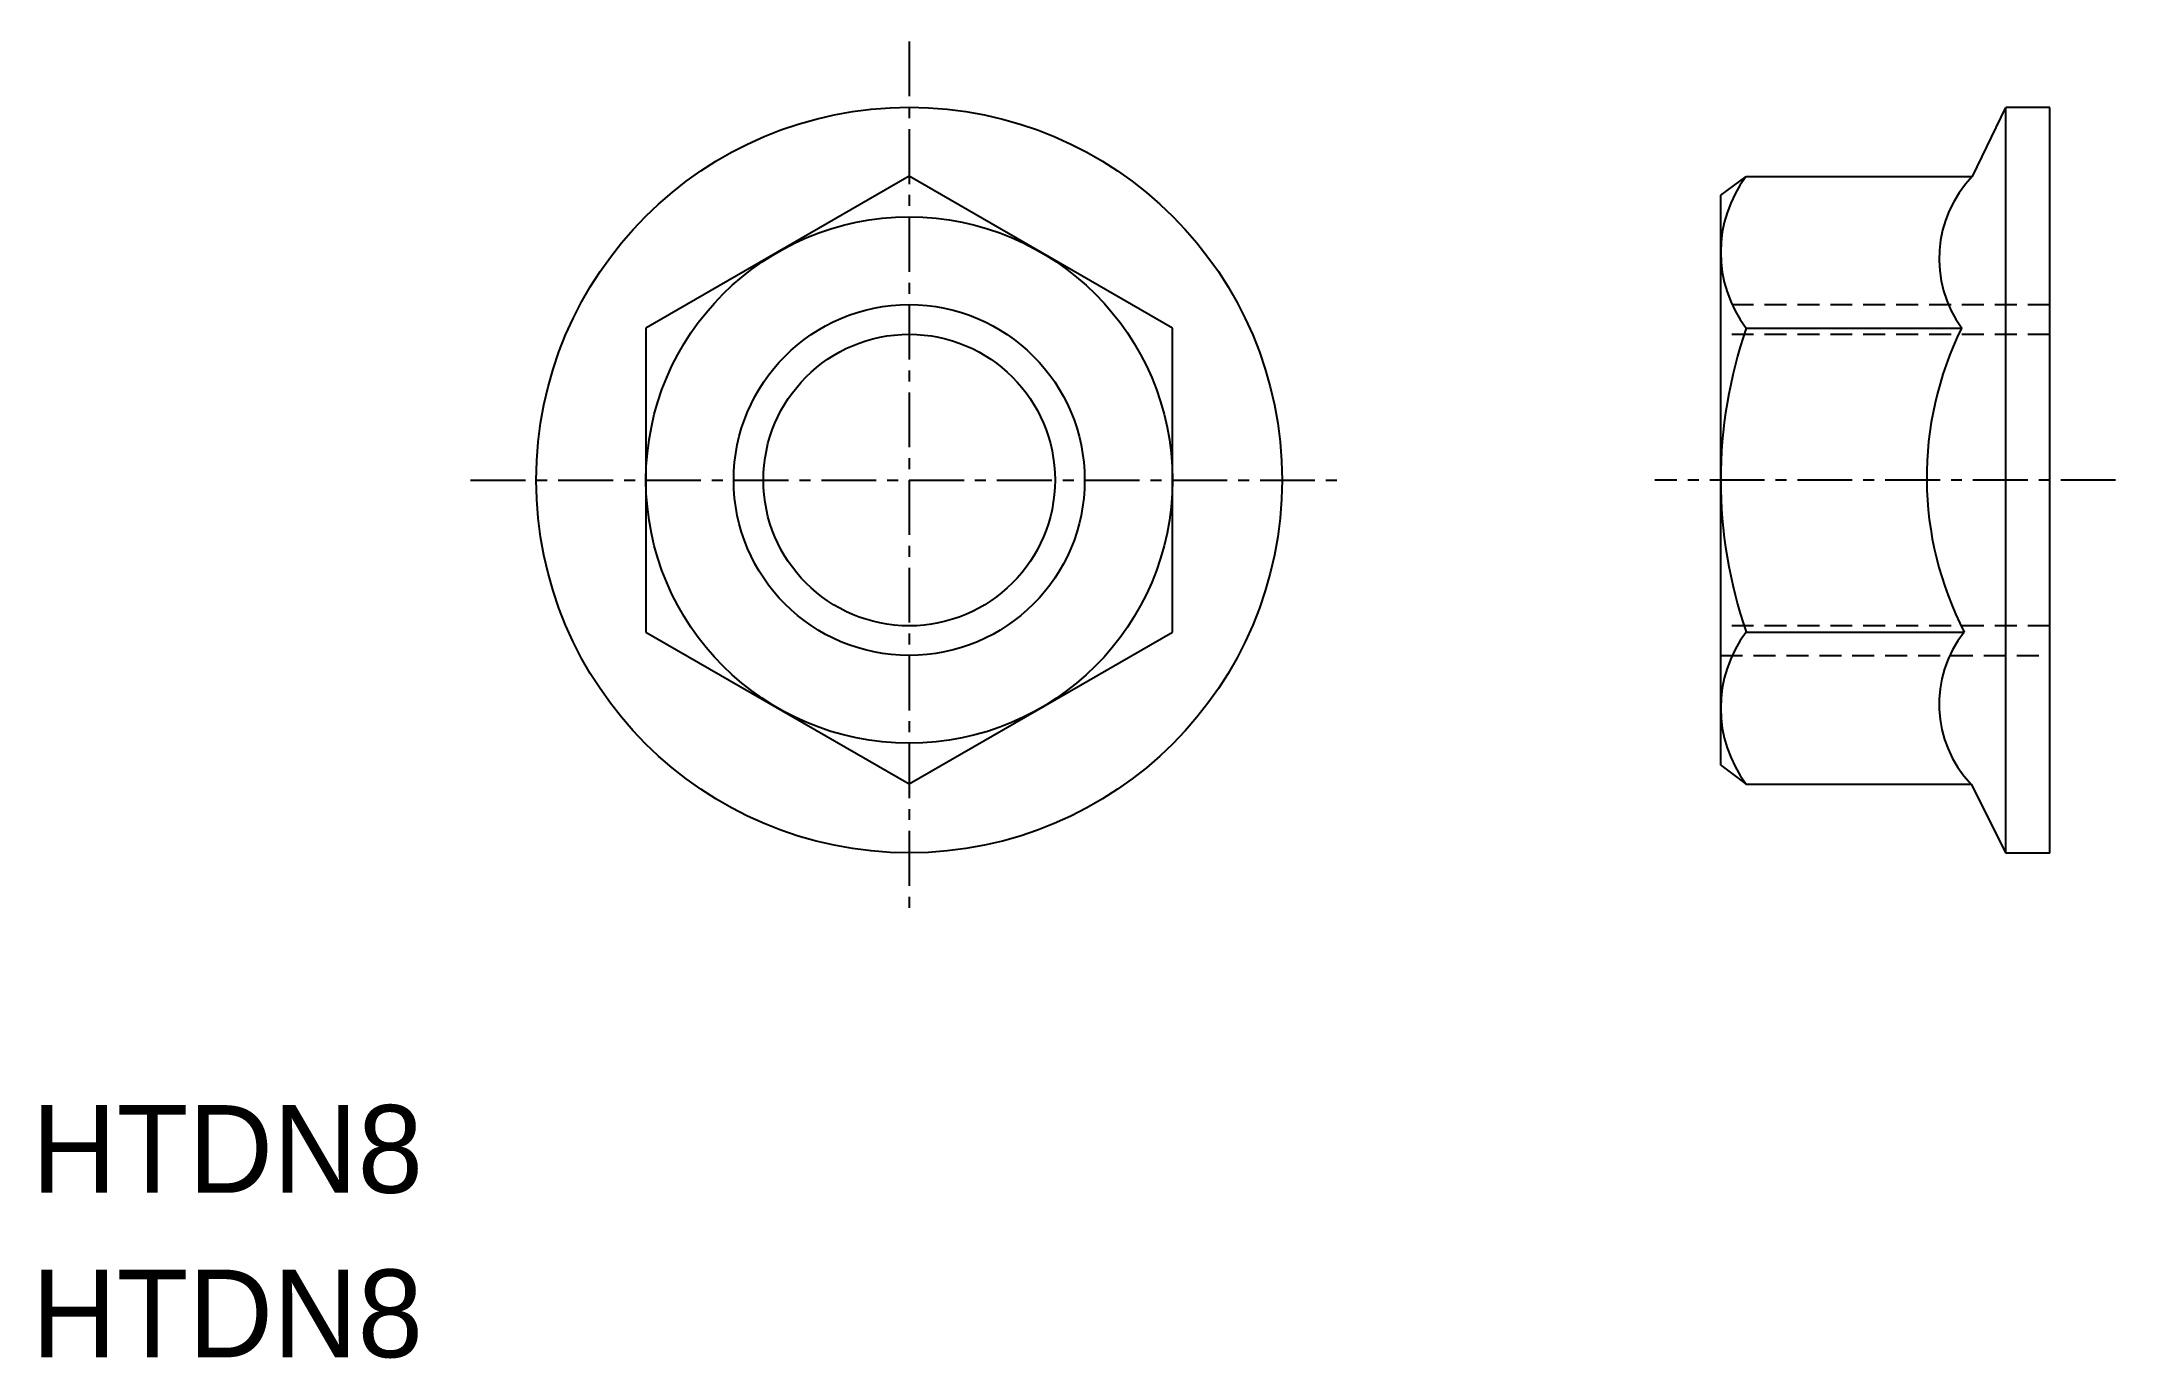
# Model space of a CAD drawing. Extents: x 0.2 to 47.5, y 0 to 30.
import ezdxf

# ---------------------------------------------------------------- set-up
doc = ezdxf.new("R2010")
doc.units = 0
doc.linetypes.add('CENTER', pattern=[2, 1.25, -0.25, 0.25, -0.25])
doc.linetypes.add('DASHED', pattern=[0.75, 0.5, -0.25])
doc.layers.get('0').update_dxf_attribs({"linetype": 'CONTINUOUS'})
doc.layers.add('CENTER', color=1, linetype='CENTER')

msp = doc.modelspace()

# ---------------------------------------------------------------- linework, layer by layer
at = {"color": 7, "linetype": 'CONTINUOUS'}
for p, q in [((44.239, 26.925), (44.999, 28.497)), ((46, 28.497), (44.999, 28.497)), ((44.999, 11.497), (44.999, 28.497)), ((46, 11.497), (46, 28.497)), ((20, 26.928), (14, 23.464)), ((26, 23.464), (20, 26.928)), ((38.5, 26.497), (39.081, 26.925)), ((38.5, 13.497), (38.5, 26.497)), ((39.081, 26.925), (44.239, 26.925)), ((14, 23.464), (14, 16.536)), ((26, 16.536), (26, 23.464)), ((39.081, 23.461), (43.993, 23.461)), ((14, 16.536), (20, 13.072)), ((20, 13.072), (26, 16.536)), ((39.081, 16.536), (44.052, 16.536)), ((44.999, 16.388), (44.999, 16.388)), ((38.5, 13.497), (39.081, 13.069)), ((39.081, 13.069), (44.206, 13.069)), ((44.206, 13.069), (44.999, 11.497)), ((46, 11.497), (44.999, 11.497))]:
    msp.add_line(p, q, dxfattribs=at)
at = {"color": 3, "linetype": 'DASHED'}
for p, q in [((46, 23.997), (38.5, 23.997)), ((46, 23.321), (38.5, 23.321)), ((46, 16.674), (38.5, 16.674)), ((38.5, 15.997), (46, 15.997))]:
    msp.add_line(p, q, dxfattribs=at)
at = {"color": 7, "linetype": 'CONTINUOUS'}
for radius in [8.5, 6, 3.324]:
    msp.add_circle((20, 20), radius, dxfattribs=at)
at = {"color": 3, "linetype": 'CONTINUOUS'}
msp.add_circle((20, 20), 4, dxfattribs=at)
at = {"color": 7, "linetype": 'CONTINUOUS'}
for centre, radius, start, end in [((41.374, 25.193), 2.874, 142.9394, 217.0608), ((46.176, 25.047), 2.698, 135.8676, 215.9863), ((49.117, 19.999), 10.617, 160.9644, 199.0355), ((50.873, 20.057), 7.677, 153.6757, 207.3002), ((41.378, 14.802), 2.878, 142.9671, 217.0329), ((46.117, 14.891), 2.64, 141.4664, 223.6312)]:
    msp.add_arc(centre, radius, start, end, dxfattribs=at)
at = {"layer": 'CENTER', "color": 1, "linetype": 'CENTER'}
for p, q in [((20, 30), (20, 10)), ((10, 20), (30, 20)), ((47.5, 19.997), (37, 19.997))]:
    msp.add_line(p, q, dxfattribs=at)

# ---------------------------------------------------------------- texts
at = {"color": 7, "linetype": 'CONTINUOUS'}
for p in [(0, 3.75), (0, 0)]:
    msp.add_text('HTDN8', height=2, dxfattribs=at).set_placement(p)

doc.saveas('drawing.dxf')
